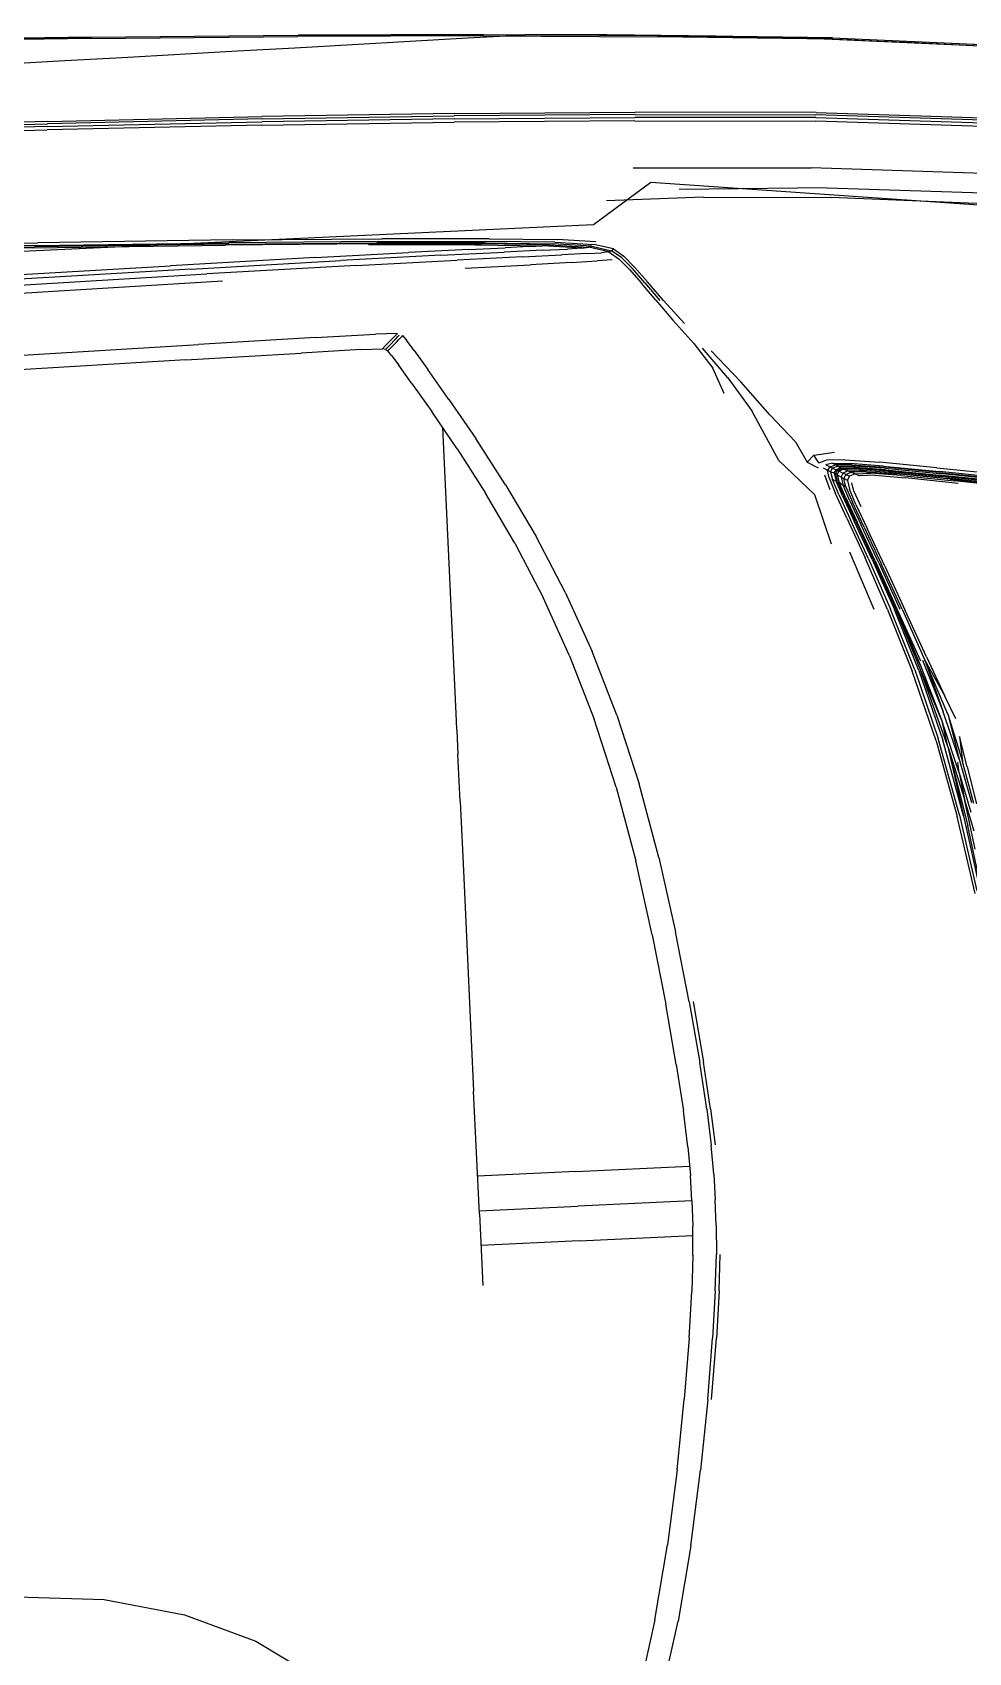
# Model space of a CAD drawing. Extents: x 526875 to 527530, y 3493038 to 3493574.
# Drawn here: x 527135.051 to 527136.926, y 3493324.28 to 3493327.525 of the extents above; entities that cross this region are included whole.
import ezdxf

# ---------------------------------------------------------------- set-up
doc = ezdxf.new("R2010")
doc.units = 0
doc.header["$LTSCALE"] = 2
doc.layers.get('0').update_dxf_attribs({"linetype": 'CONTINUOUS'})
doc.layers.add('L-WATER水景', color=5, linetype='CONTINUOUS')
doc.layers.add('W-_BOLLARD系船栓', color=4, linetype='CONTINUOUS')

# ---------------------------------------------------------------- blocks, each defined once
blk = doc.blocks.new('$matou$00000056')
at = {"color": 0, "linetype": 'Continuous'}
for p, q in [((-2712.2, 800.7, 0), (-2733.5, 684.5, 0)), ((-2707.7, 680.5, 0), (-2686.6, 795.9, 0)), ((-2262.9, 685, 0), (-2328, 750.1, 0)), ((-2751.5, 559.8, 0), (-2733.5, 684.5, 0)), ((-2707.7, 680.5, 0), (-2725.6, 556.5, 0)), ((-2184.8, 635.3, 0), (-2262.9, 685, 0)), ((-2096.3, 603.7, 0), (-2184.8, 635.3, 0)), ((-2000, 592.6, 0), (-2096.3, 603.7, 0)), ((-2751.5, 559.8, 0), (-2766.2, 434.7, 0)), ((-2740.2, 432, 0), (-2725.6, 556.5, 0)), ((-2777.8, 317.1, 0), (-2766.2, 434.7, 0)), ((-2740.2, 432, 0), (-2751.7, 315, 0)), ((-2782, 317.5, 0), (-2790.5, 215.5, 0)), ((-2777.8, 317.1, 0), (-2786.3, 215.2, 0)), ((-2760.1, 213.6, 0), (-2751.7, 315, 0)), ((-2796, 137.1, 0), (-2790.5, 215.5, 0)), ((-2791.8, 136.9, 0), (-2786.3, 215.2, 0)), ((-2760.1, 213.6, 0), (-2765.6, 135.7, 0)), ((-2796, 137.1, 0), (-2799.1, 76.5, 0)), ((-2791.8, 136.9, 0), (-2794.9, 76.4, 0)), ((-2768.7, 75.6, 0), (-2765.6, 135.7, 0)), ((-2533.5, -9.9, 0), (-2533.5, 109.8, 0)), ((-2796.3, 27.7, 0), (-2794.9, 76.4, 0)), ((-2768.7, 75.6, 0), (-2770, 27.3, 0)), ((-2643.1, 42.8, 0), (-2769.6, 42.8, 0)), ((-2643.1, 42.8, 0), (-2533.5, 42.8, 0)), ((-2796.3, 27.7, 0), (-2796.5, -15.1, 0)), ((-2770.3, -15.1, 0), (-2770, 27.3, 0)), ((-2796.3, -57.9, 0), (-2796.5, -15.1, 0)), ((-2770.3, -15.1, 0), (-2770, -57.5, 0)), ((-2770.3, -15.1, 0), (-2643.2, -15.1, 0)), ((-2533.5, -15.1, 0), (-2643.2, -15.1, 0)), ((-2533.5, -9.9, 0), (-2533.5, -214.8, 0)), ((-2796.3, -57.9, 0), (-2794.9, -106.5, 0)), ((-2768.7, -105.8, 0), (-2770, -57.5, 0)), ((-2643.1, -73, 0), (-2769.6, -73, 0)), ((-2643.1, -73, 0), (-2533.5, -73, 0)), ((-2796, -167.3, 0), (-2799.1, -106.7, 0)), ((-2791.8, -167.1, 0), (-2794.9, -106.5, 0)), ((-2768.7, -105.8, 0), (-2765.6, -165.9, 0)), ((-2796, -167.3, 0), (-2790.5, -245.6, 0)), ((-2791.8, -167.1, 0), (-2786.3, -245.4, 0)), ((-2760.1, -243.7, 0), (-2765.6, -165.9, 0)), ((-2533.5, -571.6, 0), (-2533.5, -214.8, 0)), ((-2782, -347.7, 0), (-2790.5, -245.6, 0)), ((-2777.8, -347.3, 0), (-2786.3, -245.4, 0)), ((-2760.1, -243.7, 0), (-2751.7, -345.2, 0)), ((-2777.8, -347.3, 0), (-2766.2, -464.9, 0)), ((-2740.2, -462.1, 0), (-2751.7, -345.2, 0)), ((-2751.5, -590, 0), (-2766.2, -464.9, 0)), ((-2740.2, -462.1, 0), (-2725.6, -586.7, 0)), ((-3110.3, -495.7, 0), (-3096.5, -618.8, 0)), ((-3092.2, -636.1, 0), (-3107.3, -506.9, 0)), ((-3087.5, -639.6, 0), (-3103.4, -510.2, 0)), ((-3101.3, -505.9, 0), (-3085.3, -635.3, 0)), ((-2533.5, -699.5, 0), (-2533.5, -571.6, 0)), ((-3103.6, -579.5, 0), (-3094.2, -664, 0)), ((-2751.5, -590, 0), (-2733.5, -714.7, 0)), ((-2707.7, -710.6, 0), (-2725.6, -586.7, 0)), ((-3103.3, -609.4, 0), (-3094.2, -664, 0)), ((-3078.5, -753.1, 0), (-3096.5, -618.8, 0)), ((-3089.7, -708.3, 0), (-3100.5, -641.8, 0)), ((-3092.2, -636.1, 0), (-3073.3, -764, 0)), ((-3078.5, -753.1, 0), (-3092.2, -636.1, 0)), ((-3087.5, -639.6, 0), (-3068.2, -766.7, 0)), ((-3065.8, -763.2, 0), (-3085.3, -635.3, 0)), ((-3098.8, -717.2, 0), (-3107.4, -655.2, 0)), ((-3104.3, -656.1, 0), (-3093.9, -726.8, 0)), ((-3090.4, -731, 0), (-3101.7, -657.5, 0)), ((-3078.5, -753.1, 0), (-3094.2, -664, 0)), ((-3089.7, -708.3, 0), (-3094.2, -664, 0)), ((-2533.5, -699.5, 0), (-2533.5, -777.7, 0)), ((-3098.8, -717.2, 0), (-3091.9, -768.9, 0)), ((-3089.7, -708.3, 0), (-3073.8, -793.1, 0)), ((-3089.7, -708.3, 0), (-3088.8, -726.2, 0)), ((-2712.2, -830.8, 0), (-2733.5, -714.7, 0)), ((-2707.7, -710.6, 0), (-2686.6, -826.1, 0)), ((-3080.3, -806.5, 0), (-3093.9, -726.8, 0)), ((-3091.9, -768.9, 0), (-3093.9, -726.8, 0)), ((-3090.4, -731, 0), (-3075.2, -811.1, 0)), ((-3080.3, -806.5, 0), (-3090.4, -731, 0)), ((-3078.5, -753.1, 0), (-3052, -882.4, 0)), ((-3078.5, -753.1, 0), (-3073.8, -793.1, 0)), ((-3050.3, -881.8, 0), (-3073.3, -764, 0)), ((-3045.6, -883.3, 0), (-3068.2, -766.7, 0)), ((-3065.8, -763.2, 0), (-3042.7, -881.3, 0)), ((-3052, -882.4, 0), (-3073.8, -793.1, 0)), ((-3052.3, -890, 0), (-3073.8, -793.1, 0)), ((-2533.5, -818.4, 0), (-2533.5, -777.7, 0)), ((-3088.9, -798.5, 0), (-3077.6, -837.3, 0)), ((-3080.3, -806.5, 0), (-3057.5, -898.7, 0)), ((-3054.8, -898.6, 0), (-3075.2, -811.1, 0)), ((-3057.5, -898.7, 0), (-3075.2, -811.1, 0)), ((-2662.7, -933.4, 0), (-2686.6, -826.1, 0)), ((-2533.5, -818.4, 0), (-2533.5, -833.9, 0)), ((-3057.5, -898.7, 0), (-3077.6, -837.3, 0)), ((-3059.4, -904.2, 0), (-3077.6, -837.3, 0)), ((-2712.2, -830.8, 0), (-2687.9, -939.1, 0)), ((-2533.5, -833.9, 0), (-2533.5, -1323.9, 0)), ((-3027.6, -985.2, 0), (-3052, -882.4, 0)), ((-3050.3, -881.8, 0), (-3026.2, -985.4, 0)), ((-3045.6, -883.3, 0), (-3022, -986.1, 0)), ((-3018.6, -986.1, 0), (-3042.7, -881.3, 0)), ((-3035.2, -984, 0), (-3057.5, -898.7, 0)), ((-3028.8, -986.3, 0), (-3052.7, -897.8, 0)), ((-3027.6, -985.2, 0), (-3052.3, -890, 0)), ((-3052.3, -890, 0), (-3028.8, -986.3, 0)), ((-3059.4, -904.2, 0), (-3038.2, -983.2, 0)), ((-2662.7, -933.4, 0), (-2636.3, -1033, 0)), ((-2661, -1040.2, 0), (-2687.9, -939.1, 0)), ((-3017.8, -1058.3, 0), (-3038.2, -983.2, 0)), ((-3035.2, -984, 0), (-3014.2, -1061.7, 0)), ((-3011.3, -1064.7, 0), (-3032.4, -985.8, 0)), ((-3007.1, -1069, 0), (-3028.8, -986.3, 0)), ((-3027.6, -985.2, 0), (-3005.5, -1070.2, 0)), ((-3004.2, -1070.8, 0), (-3026.2, -985.4, 0)), ((-3000, -1072.2, 0), (-3022, -986.1, 0)), ((-3018.6, -986.1, 0), (-2996.2, -1073.9, 0)), ((-3003.5, -986.9, 0), (-2979.6, -1084.6, 0)), ((-2661, -1040.2, 0), (-2631.7, -1134.8, 0)), ((-2607.8, -1125.5, 0), (-2636.3, -1033, 0)), ((-3017.8, -1058.3, 0), (-3000.6, -1121.2, 0)), ((-2996.8, -1125.2, 0), (-3014.2, -1061.7, 0)), ((-3011.3, -1064.7, 0), (-2993.7, -1128.7, 0)), ((-3007.1, -1069, 0), (-2989.3, -1133.7, 0)), ((-2987.7, -1135.2, 0), (-3005.5, -1070.2, 0)), ((-3004.2, -1070.8, 0), (-2986.2, -1136, 0)), ((-3000, -1072.2, 0), (-2981.9, -1138.4, 0)), ((-2977.9, -1141.3, 0), (-2996.2, -1073.9, 0)), ((-2959.6, -1099.4, 0), (-2943.5, -1182.8, 0)), ((-2988.9, -1163.5, 0), (-3000.6, -1121.2, 0)), ((-2996.8, -1125.2, 0), (-2985.1, -1167.7, 0)), ((-2982.1, -1171.2, 0), (-2993.7, -1128.7, 0)), ((-2977.6, -1176.3, 0), (-2989.3, -1133.7, 0)), ((-2987.7, -1135.2, 0), (-2976, -1177.9, 0)), ((-2600.4, -1223.5, 0), (-2631.7, -1134.8, 0)), ((-2607.8, -1125.5, 0), (-2577.8, -1211.3, 0)), ((-2974.5, -1178.8, 0), (-2986.2, -1136, 0)), ((-2970.2, -1181.5, 0), (-2981.9, -1138.4, 0)), ((-2977.9, -1141.3, 0), (-2966.4, -1184.7, 0)), ((-2987.3, -1185.7, 0), (-2994.3, -1159.6, 0)), ((-2988.9, -1163.5, 0), (-2982.5, -1189.7, 0)), ((-2978.7, -1193.6, 0), (-2985.1, -1167.7, 0)), ((-2982.1, -1171.2, 0), (-2975.7, -1196.9, 0)), ((-3189.3, -1174.4, 0), (-3099.5, -1195.5, 0)), ((-3094.8, -1198.3, 0), (-3185.3, -1177.2, 0)), ((-3181.9, -1179.4, 0), (-3090.8, -1200.6, 0)), ((-3177.2, -1182.6, 0), (-3085.3, -1203.8, 0)), ((-3083.4, -1210.1, 0), (-3176.5, -1189, 0)), ((-3083.7, -1205, 0), (-3175.9, -1183.8, 0)), ((-3175.9, -1187.4, 0), (-3083.2, -1208.6, 0)), ((-3175.4, -1184.9, 0), (-3083, -1206.1, 0)), ((-2987.3, -1185.7, 0), (-2985.3, -1200.2, 0)), ((-2980.8, -1204, 0), (-2982.5, -1189.7, 0)), ((-2977.6, -1176.3, 0), (-2971.3, -1201.7, 0)), ((-2969.6, -1203.2, 0), (-2976, -1177.9, 0)), ((-2974.5, -1178.8, 0), (-2968.1, -1204.2, 0)), ((-2970.2, -1181.5, 0), (-2964, -1207, 0)), ((-2960.6, -1209.9, 0), (-2966.4, -1184.7, 0)), ((-2905.6, -1242.6, 0), (-2943.5, -1182.8, 0)), ((-3176.9, -1190.8, 0), (-3083.4, -1212, 0)), ((-3080.7, -1218.4, 0), (-3175.2, -1197.6, 0)), ((-3103.6, -1190.5, 0), (-3045.5, -1204.2, 0)), ((-3040.8, -1208.4, 0), (-3099.5, -1195.5, 0)), ((-3094.8, -1198.3, 0), (-3036, -1211.3, 0)), ((-3031.9, -1213.5, 0), (-3090.8, -1200.6, 0)), ((-3026.2, -1216.7, 0), (-3085.3, -1203.8, 0)), ((-3083.7, -1205, 0), (-3024.5, -1217.9, 0)), ((-3023.6, -1219, 0), (-3083, -1206.1, 0)), ((-3011.2, -1210.7, 0), (-3045.5, -1204.2, 0)), ((-2980.8, -1204, 0), (-2983.3, -1211, 0)), ((-2980.8, -1204, 0), (-2976.9, -1207.6, 0)), ((-2979.3, -1214.2, 0), (-2976.9, -1207.6, 0)), ((-2978.7, -1193.6, 0), (-2975.7, -1196.9, 0)), ((-2978.7, -1193.6, 0), (-2976.9, -1207.6, 0)), ((-2973.9, -1210.5, 0), (-2976.9, -1207.6, 0)), ((-2973.2, -1199.6, 0), (-2975.7, -1196.9, 0)), ((-2973.9, -1210.5, 0), (-2975.7, -1196.9, 0)), ((-2973.2, -1199.6, 0), (-2971.3, -1201.7, 0)), ((-2969.5, -1214.7, 0), (-2971.3, -1201.7, 0)), ((-2969.6, -1203.2, 0), (-2967.8, -1216.2, 0)), ((-2966.3, -1205.3, 0), (-2968.1, -1204.2, 0)), ((-2966.4, -1217.2, 0), (-2968.1, -1204.2, 0)), ((-2966.3, -1205.3, 0), (-2964, -1207, 0)), ((-2962.4, -1220.2, 0), (-2964, -1207, 0)), ((-2961, -1190, 0), (-2955.7, -1214.6, 0)), ((-3083.4, -1210.1, 0), (-3022.4, -1223.3, 0)), ((-3021.4, -1225.5, 0), (-3083.4, -1212, 0)), ((-3022.9, -1221.6, 0), (-3083.2, -1208.6, 0)), ((-3080.7, -1218.4, 0), (-3017.4, -1232, 0)), ((-3040.8, -1208.4, 0), (-3006.5, -1214.4, 0)), ((-3001.8, -1217.3, 0), (-3036, -1211.3, 0)), ((-3031.9, -1213.5, 0), (-2997.9, -1219.6, 0)), ((-3026.2, -1216.7, 0), (-2992.5, -1222.8, 0)), ((-2990.8, -1224, 0), (-3024.5, -1217.9, 0)), ((-3023.6, -1219, 0), (-2989.7, -1225.2, 0)), ((-3022.9, -1221.6, 0), (-2987.9, -1227.9, 0)), ((-2986.5, -1229.9, 0), (-3022.4, -1223.3, 0)), ((-3021.4, -1225.5, 0), (-2984.2, -1232.5, 0)), ((-3011.2, -1210.7, 0), (-2994.3, -1211.2, 0)), ((-3001.8, -1217.3, 0), (-3006.5, -1214.4, 0)), ((-2989.6, -1214.9, 0), (-3006.5, -1214.4, 0)), ((-3001.8, -1217.3, 0), (-2997.9, -1219.6, 0)), ((-3001.8, -1217.3, 0), (-2985.2, -1217.9, 0)), ((-2994.8, -1221.4, 0), (-2997.9, -1219.6, 0)), ((-2981.7, -1220.2, 0), (-2997.9, -1219.6, 0)), ((-2994.8, -1221.4, 0), (-2992.5, -1222.8, 0)), ((-2989.6, -1214.9, 0), (-2994.3, -1211.2, 0)), ((-2976.8, -1223.6, 0), (-2992.5, -1222.8, 0)), ((-2990.8, -1224, 0), (-2992.5, -1222.8, 0)), ((-2990.8, -1224, 0), (-2989.7, -1225.2, 0)), ((-2990.8, -1224, 0), (-2975.1, -1224.8, 0)), ((-2988.9, -1226.4, 0), (-2989.7, -1225.2, 0)), ((-2973.8, -1225.9, 0), (-2989.7, -1225.2, 0)), ((-2989.6, -1214.9, 0), (-2983.3, -1211, 0)), ((-2989.6, -1214.9, 0), (-2985.2, -1217.9, 0)), ((-2979.3, -1214.2, 0), (-2985.2, -1217.9, 0)), ((-2981.7, -1220.2, 0), (-2985.2, -1217.9, 0)), ((-2979.3, -1214.2, 0), (-2983.3, -1211, 0)), ((-2981.7, -1220.2, 0), (-2976.1, -1216.7, 0)), ((-2981.7, -1220.2, 0), (-2978.9, -1222.1, 0)), ((-2979.3, -1214.2, 0), (-2976.1, -1216.7, 0)), ((-2976.8, -1223.6, 0), (-2978.9, -1222.1, 0)), ((-2976.8, -1223.6, 0), (-2971.6, -1220.4, 0)), ((-2976.8, -1223.6, 0), (-2975.1, -1224.8, 0)), ((-2973.9, -1210.5, 0), (-2976.1, -1216.7, 0)), ((-2973.6, -1218.8, 0), (-2976.1, -1216.7, 0)), ((-2969.9, -1221.7, 0), (-2975.1, -1224.8, 0)), ((-2973.8, -1225.9, 0), (-2975.1, -1224.8, 0)), ((-2973.9, -1210.5, 0), (-2971.5, -1212.9, 0)), ((-2973.8, -1225.9, 0), (-2968.5, -1222.8, 0)), ((-2973.8, -1225.9, 0), (-2972.6, -1227.2, 0)), ((-2973.6, -1218.8, 0), (-2971.6, -1220.4, 0)), ((-2969.5, -1214.7, 0), (-2971.6, -1220.4, 0)), ((-2969.9, -1221.7, 0), (-2971.6, -1220.4, 0)), ((-2969.5, -1214.7, 0), (-2971.5, -1212.9, 0)), ((-2971, -1228.9, 0), (-2964.8, -1225.8, 0)), ((-2969.9, -1221.7, 0), (-2967.8, -1216.2, 0)), ((-2969.9, -1221.7, 0), (-2968.5, -1222.8, 0)), ((-2969.5, -1214.7, 0), (-2967.8, -1216.2, 0)), ((-2966.4, -1217.2, 0), (-2968.5, -1222.8, 0)), ((-2967, -1224.1, 0), (-2968.5, -1222.8, 0)), ((-2966.4, -1217.2, 0), (-2967.8, -1216.2, 0)), ((-2967, -1224.1, 0), (-2964.8, -1225.8, 0)), ((-2966.4, -1217.2, 0), (-2964.7, -1218.4, 0)), ((-2962.4, -1220.2, 0), (-2964.8, -1225.8, 0)), ((-2961.8, -1228.4, 0), (-2964.8, -1225.8, 0)), ((-2962.4, -1220.2, 0), (-2964.7, -1218.4, 0)), ((-2962.4, -1220.2, 0), (-2959.1, -1222.9, 0)), ((-2961.8, -1228.4, 0), (-2959.1, -1222.9, 0)), ((-2960.6, -1209.9, 0), (-2959.1, -1222.9, 0)), ((-2954.4, -1227.1, 0), (-2959.1, -1222.9, 0)), ((-2600.4, -1223.5, 0), (-2569.6, -1303.2, 0)), ((-2548.4, -1287.6, 0), (-2577.8, -1211.3, 0)), ((-2978.7, -1238.9, 0), (-3017.4, -1232, 0)), ((-2988.9, -1226.4, 0), (-2987.9, -1227.9, 0)), ((-2971, -1228.9, 0), (-2987.9, -1227.9, 0)), ((-2986.5, -1229.9, 0), (-2987.9, -1227.9, 0)), ((-2986.5, -1229.9, 0), (-2968.6, -1231.2, 0)), ((-2965.1, -1234.3, 0), (-2984.2, -1232.5, 0)), ((-2978.7, -1238.9, 0), (-2958, -1239.8, 0)), ((-2971, -1228.9, 0), (-2972.6, -1227.2, 0)), ((-2971, -1228.9, 0), (-2968.6, -1231.2, 0)), ((-2961.8, -1228.4, 0), (-2968.6, -1231.2, 0)), ((-2965.1, -1234.3, 0), (-2968.6, -1231.2, 0)), ((-2965.1, -1234.3, 0), (-2957.4, -1232.1, 0)), ((-2961.8, -1228.4, 0), (-2957.4, -1232.1, 0)), ((-2949.8, -1235.7, 0), (-2958, -1239.8, 0)), ((-2949.8, -1235.7, 0), (-2944.7, -1249.2, 0)), ((-2936.9, -1238.1, 0), (-2948.8, -1227.5, 0)), ((-2944.7, -1249.2, 0), (-2936.9, -1238.1, 0)), ((-2924.8, -1272.5, 0), (-2936.9, -1238.1, 0)), ((-2905.6, -1242.6, 0), (-2877.8, -1327.6, 0)), ((-2944.7, -1249.2, 0), (-2967.8, -1252.2, 0)), ((-2897.9, -1319.7, 0), (-2924.8, -1272.5, 0)), ((-2548.4, -1287.6, 0), (-2522.1, -1351.5, 0)), ((-2541.9, -1370.4, 0), (-2569.6, -1303.2, 0)), ((-2897.9, -1319.7, 0), (-2867.2, -1377, 0)), ((-2853.2, -1384.9, 0), (-2877.8, -1327.6, 0)), ((-2501.2, -1400.3, 0), (-2522.1, -1351.5, 0)), ((-2848.1, -1359, 0), (-2836.8, -1401.7, 0)), ((-2835.9, -1430.8, 0), (-2867.2, -1377, 0)), ((-2853.2, -1384.9, 0), (-2826.5, -1436.3, 0)), ((-2541.9, -1370.4, 0), (-2519.8, -1421.9, 0)), ((-2816.9, -1444.6, 0), (-2836.8, -1401.7, 0)), ((-2501.2, -1400.3, 0), (-2487.9, -1431.2, 0)), ((-2505.9, -1454.5, 0), (-2519.8, -1421.9, 0)), ((-2480.3, -1448.3, 0), (-2487.9, -1431.2, 0)), ((-2816.9, -1444.6, 0), (-2794.8, -1485, 0)), ((-2505.9, -1454.5, 0), (-2497.9, -1472.5, 0)), ((-2480.3, -1448.3, 0), (-2476.3, -1456, 0)), ((-2479.9, -1461, 0), (-2476.3, -1456, 0)), ((-2473.8, -1458.5, 0), (-2477.3, -1463.5, 0)), ((-2473.8, -1458.5, 0), (-2476.3, -1456, 0)), ((-2474.3, -1464.9, 0), (-2470.7, -1459.9, 0)), ((-2473.8, -1458.5, 0), (-2470.7, -1459.9, 0)), ((-2446.4, -1460.2, 0), (-2470.7, -1459.9, 0)), ((-2446.4, -1460.2, 0), (-2380.2, -1459.1, 0)), ((-2251.4, -1456.6, 0), (-2380.2, -1459.1, 0)), ((-2251.4, -1456.6, 0), (-2039.2, -1452.5, 0)), ((-2493.7, -1480.5, 0), (-2497.9, -1472.5, 0)), ((-2491, -1476.5, 0), (-2492.5, -1478.6, 0)), ((-2491, -1476.5, 0), (-2489, -1473.7, 0)), ((-2486.4, -1470.1, 0), (-2489, -1473.7, 0)), ((-2486.5, -1476.2, 0), (-2488.4, -1479, 0)), ((-2486.5, -1476.2, 0), (-2483.9, -1472.6, 0)), ((-2486.4, -1470.1, 0), (-2483.3, -1465.8, 0)), ((-2485.3, -1480.4, 0), (-2483.4, -1477.7, 0)), ((-2480.8, -1468.2, 0), (-2483.9, -1472.6, 0)), ((-2480.8, -1474, 0), (-2483.4, -1477.7, 0)), ((-2479.9, -1461, 0), (-2483.3, -1465.8, 0)), ((-2480.8, -1468.2, 0), (-2477.3, -1463.5, 0)), ((-2480.8, -1474, 0), (-2477.7, -1469.7, 0)), ((-2474.3, -1464.9, 0), (-2477.7, -1469.7, 0)), ((-2051.9, -1477, 0), (-2266.4, -1481.2, 0)), ((-2785.7, -1518.7, 0), (-2807.6, -1478.8, 0)), ((-2776.9, -1519.8, 0), (-2794.8, -1485, 0)), ((-2493.7, -1480.5, 0), (-2492.5, -1478.6, 0)), ((-2489.9, -1481.1, 0), (-2488.4, -1479, 0)), ((-2488.1, -1484.5, 0), (-2486.8, -1482.6, 0)), ((-2488.1, -1484.5, 0), (-2463.5, -1484.8, 0)), ((-2485.3, -1480.4, 0), (-2486.8, -1482.6, 0)), ((-2396.6, -1483.7, 0), (-2463.5, -1484.8, 0)), ((-2396.6, -1483.7, 0), (-2266.4, -1481.2, 0)), ((-2785.7, -1518.7, 0), (-2768.7, -1551.1, 0)), ((-2765.6, -1549.7, 0), (-2781.4, -1518.7, 0)), ((-2776.9, -1519.8, 0), (-2762.1, -1549.1, 0)), ((-2765.6, -1549.7, 0), (-2752.6, -1574.3, 0)), ((-2749.5, -1572.9, 0), (-2762.1, -1549.1, 0)), ((-2755.1, -1576.6, 0), (-2768.7, -1551.1, 0)), ((-2755.1, -1576.6, 0), (-2743.6, -1595.5, 0)), ((-2741.3, -1592.8, 0), (-2752.6, -1574.3, 0)), ((-2749.5, -1572.9, 0), (-2738.2, -1591.2, 0)), ((-2296.4, -1585.2, 0), (-2071.4, -1580.5, 0)), ((-2732.6, -1608.5, 0), (-2743.6, -1595.5, 0)), ((-2741.3, -1592.8, 0), (-2730.3, -1605.7, 0)), ((-2727.1, -1604, 0), (-2738.2, -1591.2, 0)), ((-2730.4, -1590.3, 0), (-2714, -1589.8, 0)), ((-2727.1, -1604, 0), (-2730.3, -1605.7, 0)), ((-2727.1, -1604, 0), (-2719.2, -1603.1, 0)), ((-2727.1, -1604, 0), (-2705.2, -1613.1, 0)), ((-2703.1, -1602.8, 0), (-2719.2, -1603.1, 0)), ((-2685, -1589.4, 0), (-2714, -1589.8, 0)), ((-2703.1, -1602.8, 0), (-2674.8, -1602.6, 0)), ((-2685, -1589.4, 0), (-2639.4, -1588.6, 0)), ((-2630.6, -1602.3, 0), (-2674.8, -1602.6, 0)), ((-2566.9, -1587.8, 0), (-2639.4, -1588.6, 0)), ((-2630.6, -1602.3, 0), (-2558.3, -1601.7, 0)), ((-2445.7, -1600.7, 0), (-2558.3, -1601.7, 0)), ((-2445.7, -1600.7, 0), (-2279.4, -1598.3, 0)), ((-2045.7, -1593.7, 0), (-2279.4, -1598.3, 0)), ((-2261.9, -1607.6, 0), (-2024, -1603.1, 0)), ((-2732.6, -1608.5, 0), (-2730.3, -1605.7, 0)), ((-2732.6, -1608.5, 0), (-2711.1, -1617.4, 0)), ((-2708.6, -1614.7, 0), (-2730.3, -1605.7, 0)), ((-2713.5, -1621.8, 0), (-2670.4, -1628.5, 0)), ((-2667.9, -1624.2, 0), (-2711.1, -1617.4, 0)), ((-2708.6, -1614.7, 0), (-2705.2, -1613.1, 0)), ((-2708.6, -1614.7, 0), (-2665.3, -1621.7, 0)), ((-2697.4, -1612.2, 0), (-2705.2, -1613.1, 0)), ((-2661.8, -1620.1, 0), (-2705.2, -1613.1, 0)), ((-2697.4, -1612.2, 0), (-2681.4, -1611.9, 0)), ((-2697.4, -1612.2, 0), (-2654.1, -1619.3, 0)), ((-2653.8, -1611.9, 0), (-2681.4, -1611.9, 0)), ((-2589.3, -1628.4, 0), (-2665.3, -1621.7, 0)), ((-2661.8, -1620.1, 0), (-2654.1, -1619.3, 0)), ((-2661.8, -1620.1, 0), (-2586, -1627, 0)), ((-2638.7, -1619.1, 0), (-2654.1, -1619.3, 0)), ((-2578.7, -1626.2, 0), (-2654.1, -1619.3, 0)), ((-2653.8, -1611.9, 0), (-2611, -1611.8, 0)), ((-2638.7, -1619.1, 0), (-2612.2, -1619, 0)), ((-2571.3, -1618.9, 0), (-2612.2, -1619, 0)), ((-2540.2, -1611.3, 0), (-2611, -1611.8, 0)), ((-2571.3, -1618.9, 0), (-2504.6, -1618.5, 0)), ((-2540.2, -1611.3, 0), (-2428.9, -1610.1, 0)), ((-2400.6, -1617.4, 0), (-2504.6, -1618.5, 0)), ((-2261.9, -1607.6, 0), (-2428.9, -1610.1, 0)), ((-2400.6, -1617.4, 0), (-2239.2, -1615, 0)), ((-2000.1, -1610.4, 0), (-2239.2, -1615, 0)), ((-2594.9, -1635, 0), (-2670.4, -1628.5, 0)), ((-2667.9, -1624.2, 0), (-2591.9, -1630.8, 0)), ((-2594.9, -1635, 0), (-2475.5, -1643.4, 0)), ((-2471.9, -1639.1, 0), (-2591.9, -1630.8, 0)), ((-2589.3, -1628.4, 0), (-2469.7, -1636.8, 0)), ((-2466.7, -1635.4, 0), (-2586, -1627, 0)), ((-2578.7, -1626.2, 0), (-2460.4, -1634.6, 0)), ((-2471.9, -1639.1, 0), (-2305.5, -1648.6, 0)), ((-2303.8, -1646.4, 0), (-2469.7, -1636.8, 0)), ((-2466.7, -1635.4, 0), (-2301.5, -1644.9, 0)), ((-3165, -1652.7, 0), (-2977.6, -1677.3, 0)), ((-2309.1, -1653.1, 0), (-2475.5, -1643.4, 0)), ((-2309.1, -1653.1, 0), (-2092.7, -1663.4, 0)), ((-2090.1, -1659, 0), (-2305.5, -1648.6, 0)), ((-2303.8, -1646.4, 0), (-2089, -1656.7, 0)), ((-2087.5, -1655.2, 0), (-2301.5, -1644.9, 0)), ((-1822.8, -1667.3, 0), (-2089, -1656.7, 0)), ((-2087.5, -1655.2, 0), (-1822.4, -1665.8, 0)), ((-2973.1, -1693.6, 0), (-3172.1, -1670.3, 0)), ((-1824.4, -1674.1, 0), (-2092.7, -1663.4, 0)), ((-2090.1, -1659, 0), (-1823.2, -1669.6, 0)), ((-2835.4, -1687.9, 0), (-2977.6, -1677.3, 0)), ((-2973.1, -1693.6, 0), (-2808.7, -1702.7, 0)), ((-2835.4, -1687.9, 0), (-2727.3, -1689, 0)), ((-3173, -1702.7, 0), (-2956.5, -1728.1, 0)), ((-2758.5, -1742.2, 0), (-2956.5, -1728.1, 0)), ((-3181.2, -1780, 0), (-2964.2, -1805.7, 0)), ((-2964.8, -1820.2, 0), (-3181.7, -1794.5, 0)), ((-3181.5, -1790.6, 0), (-2964.6, -1816.3, 0)), ((-2964.5, -1811.7, 0), (-3181.4, -1786, 0)), ((-2964.8, -1820.2, 0), (-2763.8, -1834.7, 0)), ((-2763.5, -1830.8, 0), (-2964.6, -1816.3, 0)), ((-2964.5, -1811.7, 0), (-2763.3, -1826.2, 0)), ((-2763, -1820.3, 0), (-2964.2, -1805.7, 0)), ((-2763, -1820.3, 0), (-2561.9, -1832.1, 0)), ((-2562.8, -1846.5, 0), (-2763.8, -1834.7, 0)), ((-2763.5, -1830.8, 0), (-2562.4, -1842.6, 0)), ((-2562.2, -1838, 0), (-2763.3, -1826.2, 0)), ((-2562.2, -1838, 0), (-2348.5, -1847.9, 0)), ((-2348.2, -1842.1, 0), (-2561.9, -1832.1, 0)), ((-2562.8, -1846.5, 0), (-2349.1, -1856.3, 0)), ((-2348.7, -1852.5, 0), (-2562.4, -1842.6, 0)), ((-2110.4, -1865, 0), (-2349.1, -1856.3, 0)), ((-2348.7, -1852.5, 0), (-2109.9, -1861.2, 0)), ((-2109.6, -1856.6, 0), (-2348.5, -1847.9, 0)), ((-2348.2, -1842.1, 0), (-2109.4, -1850.9, 0)), ((-2109.6, -1856.6, 0), (-1833, -1865, 0)), ((-1832.8, -1859.4, 0), (-2109.4, -1850.9, 0)), ((-2110.4, -1865, 0), (-1834, -1873.4, 0)), ((-1833.4, -1869.6, 0), (-2109.9, -1861.2, 0)), ((-2986.9, -1943.2, 0), (-3198.2, -1914.4, 0)), ((-3198.1, -1913.7, 0), (-2986.7, -1942.6, 0)), ((-2986.4, -1941, 0), (-3197.9, -1912.2, 0)), ((-2986.9, -1943.2, 0), (-2793.1, -1961, 0)), ((-2792.9, -1960.4, 0), (-2986.7, -1942.6, 0)), ((-2986.4, -1941, 0), (-2792.5, -1958.9, 0)), ((-2599.3, -1976.1, 0), (-2793.1, -1961, 0)), ((-2792.9, -1960.4, 0), (-2599.1, -1975.4, 0)), ((-2598.7, -1974, 0), (-2792.5, -1958.9, 0)), ((-2599.3, -1976.1, 0), (-2393.5, -1989.4, 0)), ((-2393.2, -1988.8, 0), (-2599.1, -1975.4, 0)), ((-2598.7, -1974, 0), (-2392.7, -1987.3, 0)), ((-2163.4, -2002.1, 0), (-2393.5, -1989.4, 0)), ((-2393.2, -1988.8, 0), (-2163, -2001.5, 0)), ((-2162.5, -2000, 0), (-2392.7, -1987.3, 0)), ((-2162.5, -2000, 0), (-1896, -2013, 0)), ((-2163.4, -2002.1, 0), (-1897, -2015, 0)), ((-1896.6, -2014.4, 0), (-2163, -2001.5, 0))]:
    blk.add_line(p, q, dxfattribs=at)
at = {"layer": 'W-_BOLLARD系船栓', "elevation": 0}
blk.add_lwpolyline([(-6727, -15.1, 0.047361), (-6712.2, -120.4, 0.071059), (-6549.7, -364.2, 0.106743), (-4524.6, -1531, 0.083644), (-2645.5, -1972.5, -0.010282), (5565.9, -2012.7, -0.041262), (6105.1, -1863.2, 0.304271), (6623.1, -1179.8, 0.082265), (6714.7, -654.3), (6727, 59.7), (6714.7, 773.7, 0.082265), (6623.1, 1299.2, 0.256696), (6105.1, 1839.6, 0.028009), (5545.4, 1985.1, 0.02503), (-2645.5, 1949, 0.085737), (-4525.7, 1505.9, 0.098082), (-6474.2, 408.5, 0.055987), (-6646.5, 216.4, 0.167612), (-6727, -15.1)], format="xyb", dxfattribs=at)
at = {"layer": 'W-_BOLLARD系船栓'}
blk.add_polyline3d([(5088.8, -1650.5, 0), (-2711.5, -1650.5, 0), (-2777.7, -1716.7, 0), (-3888.8, -1523.1, 0), (-4872.8, -1154.3, 0), (-5607.3, -767.5, 0), (-6268.5, -180.6, 0), (-6288.7, -6.3, 0), (-6288.7, -6.3, 0), (-6008.4, 521.3, 0), (-5510.5, 847.1, 0), (-4700.5, 1239.2, 0), (-3649.3, 1581.8, 0), (-2775.2, 1713.1, 0), (-2711.7, 1595.4, 0), (-581, 1668.7, 0)], dxfattribs=at)

msp = doc.modelspace()

# ---------------------------------------------------------------- linework, layer by layer
at = {"layer": 'L-WATER水景', "lineweight": 5}
msp.add_circle((527117.3841, 3493306.0291), 19, dxfattribs=at)

# ---------------------------------------------------------------- block references
at = {"layer": 'L-WATER水景', "color": 8, "lineweight": 0, "xscale": 0.0018, "yscale": 0.0012, "zscale": 0.001291236534000011, "rotation": 182.6690366972091}
msp.add_blockref('$matou$00000056', (527131.3911, 3493324.9344), dxfattribs=at)

doc.saveas('drawing.dxf')
